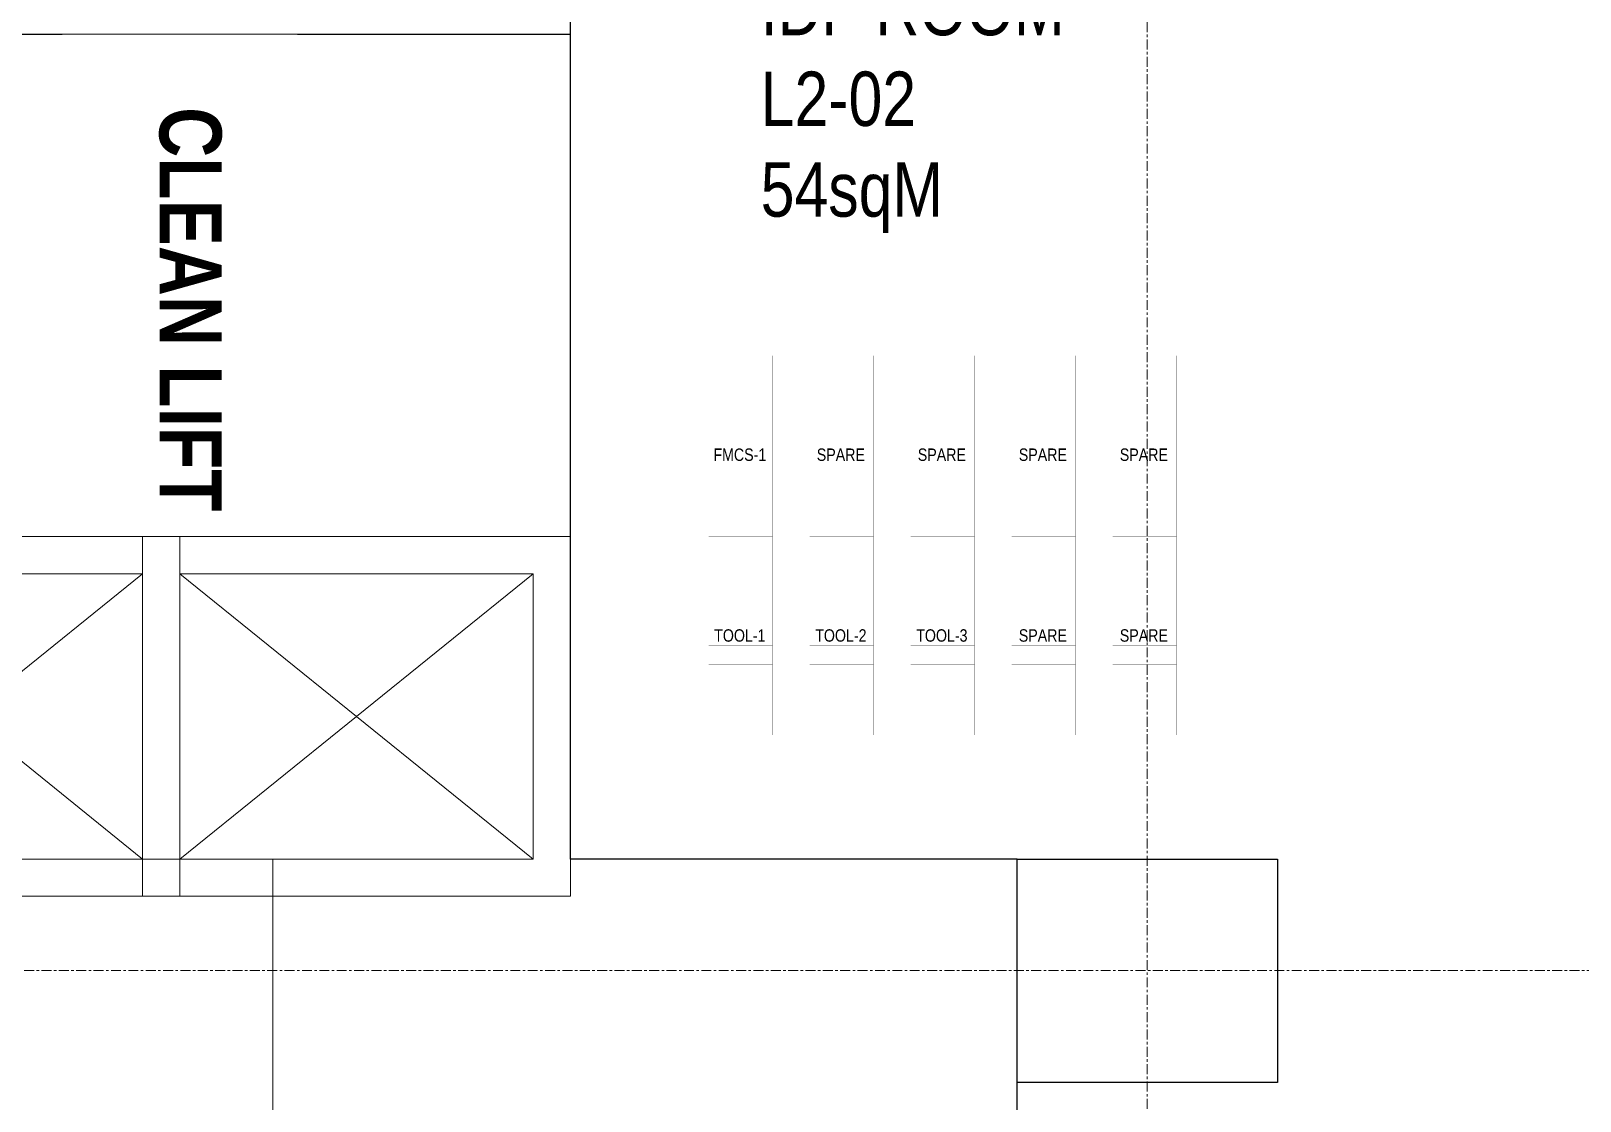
# Model space of a CAD drawing. Extents: x -15449 to 568150, y -1239737 to 53667.
# Drawn here: x 475414 to 487903, y -145585 to -136960 of the extents above; entities that cross this region are included whole.
import ezdxf
from ezdxf.enums import TextEntityAlignment as Align

# ---------------------------------------------------------------- set-up
doc = ezdxf.new("R2010")
doc.units = 0
doc.header["$LTSCALE"] = 8
doc.linetypes.add('IDA - Grid Line', pattern=[3500, 2000, -500, 500, -500])
doc.layers.get('0').update_dxf_attribs({"color": 1, "linetype": 'CONTINUOUS'})
doc.layers.add('000_CTCI_CSA', color=7, linetype='CONTINUOUS')
doc.layers.add('A-_ANOTGRID_E', color=7, linetype='CONTINUOUS', lineweight=9)
doc.layers.add('Block - Cargo Lift_dwg', color=7, linetype='CONTINUOUS', lineweight=9, true_color=0x767676)
doc.styles.add('Arial Narrow', font='ARIALN.TTF', dxfattribs={"height": 0.2})
doc.styles.add('Site Area', font='arial.ttf', dxfattribs={"width": 0.8})
doc.styles.get("Standard").update_dxf_attribs({"font": 'arial.ttf', "width": 0.8})

# ---------------------------------------------------------------- blocks, each defined once
blk = doc.blocks.new('clean lift lobby 2')
at = {"color": 252}
for p, q in [((73303, -6749), (75603, -3899)), ((73303, -3899), (75603, -6749)), ((73303, -9899), (75603, -7049)), ((73303, -7049), (75603, -9899))]:
    blk.add_line(p, q, dxfattribs=at)
at = {"color": 252, "elevation": 0}
for points in [[(73003, -3599), (73003, -7049), (75903, -7049), (75903, -3599)], [(73303, -3899), (73303, -6749), (75603, -6749), (75603, -3899)], [(73003, -6749), (73003, -10199), (75903, -10199), (75903, -6749)], [(73303, -7049), (73303, -9899), (75603, -9899), (75603, -7049)]]:
    blk.add_lwpolyline(points, close=True, dxfattribs=at)
blk = doc.blocks.new('column grid')
at = {"color": 252, "elevation": 0}
blk.add_lwpolyline([(-36454.4, -94339.4), (-34354.4, -94339.4), (-34354.4, -96139.4), (-36454.4, -96139.4)], close=True, dxfattribs=at)
at = {"layer": 'A-_ANOTGRID_E', "color": 8, "linetype": 'IDA - Grid Line', "ltscale": 0.005, "true_color": 0x808080}
for p, q in [((-35404.4, 9427, 0), (-35404.4, -120414.2, 0)), ((29680.4, -95238.8, 0), (-104784.6, -95238.8, 0))]:
    blk.add_line(p, q, dxfattribs=at)
blk = doc.blocks.new('CTCI_Building Footprint and Grid')
at = {"color": 252}
blk.add_blockref('column grid', (1987651, -866033, 0), dxfattribs=at)

msp = doc.modelspace()

# ---------------------------------------------------------------- linework, layer by layer
at = {"layer": '000_CTCI_CSA', "color": 8, "ltscale": 0.1, "true_color": 0x808080, "elevation": 0}
msp.add_lwpolyline([(479764.1147, -112577.0636), (509463.6678, -112577.0636), (509463.6678, -133434.7793), (512750.2089, -133434.7793), (512750.2092, -153234.7791), (483364.1147, -153234.7791), (483364.1147, -143635.4228), (479763.9769, -143635.4228), (479764.1147, -112577.0636)], dxfattribs=at)
at = {"layer": 'Block - Cargo Lift_dwg', "lineweight": -3}
for p, q in [((473463.6697, -136985.5, 0), (475663.7535, -136985.4988, 0)), ((477563.7535, -136985.4988, 0), (479763.8383, -136985.4976, 0))]:
    msp.add_line(p, q, dxfattribs=at)
at = {"layer": 'Block - Cargo Lift_dwg', "color": 8, "lineweight": 20, "true_color": 0x808080, "const_width": 1, "elevation": 0}
msp.add_lwpolyline([(485763.9769, -134635.4228), (485763.9769, -143635.4228), (479763.9769, -143635.4228), (479763.9769, -134635.4228), (485763.9769, -134635.4228)], dxfattribs=at)
at = {"layer": 'Block - Cargo Lift_dwg', "color": 8, "true_color": 0x808080, "elevation": 0}
msp.add_lwpolyline([(473463.53, -134885.4988), (479763.9769, -134885.4988), (479763.9769, -136985.4988), (473463.53, -136985.4988)], close=True, dxfattribs=at)
at = {"layer": 'Block - Cargo Lift_dwg', "color": 8, "lineweight": 20, "true_color": 0x808080, "const_width": 1, "elevation": 0}
for points in [[(484763.9769, -135635.4228), (484763.9769, -142635.4228), (480763.9769, -142635.4228), (480763.9769, -135635.4228)], [(480877.9769, -139578.2228), (481392.3769, -139578.2228), (481392.3769, -141178.2228), (480877.9769, -141178.2228)], [(481692.3769, -139578.2228), (482206.7769, -139578.2228), (482206.7769, -141178.2228), (481692.3769, -141178.2228)], [(482506.7769, -139578.2228), (483021.1769, -139578.2228), (483021.1769, -141178.2228), (482506.7769, -141178.2228)], [(483321.1769, -139578.2228), (483835.5769, -139578.2228), (483835.5769, -141178.2228), (483321.1769, -141178.2228)], [(484135.5769, -139578.2228), (484649.9769, -139578.2228), (484649.9769, -141178.2228), (484135.5769, -141178.2228)], [(480877.9769, -140606.8228), (481392.3769, -140606.8228), (481392.3769, -140149.6228), (480877.9769, -140149.6228)], [(481692.3769, -140606.8228), (482206.7769, -140606.8228), (482206.7769, -140149.6228), (481692.3769, -140149.6228)], [(482506.7769, -140606.8228), (483021.1769, -140606.8228), (483021.1769, -140149.6228), (482506.7769, -140149.6228)], [(483321.1769, -140606.8228), (483835.5769, -140606.8228), (483835.5769, -140149.6228), (483321.1769, -140149.6228)], [(484135.5769, -140606.8228), (484649.9769, -140606.8228), (484649.9769, -140149.6228), (484135.5769, -140149.6228)], [(481392.3769, -140454.2228), (480877.9769, -140454.2228), (480877.9769, -140302.2228), (481392.3769, -140302.2228)], [(482206.7769, -140454.2228), (481692.3769, -140454.2228), (481692.3769, -140302.2228), (482206.7769, -140302.2228)], [(483021.1769, -140454.2228), (482506.7769, -140454.2228), (482506.7769, -140302.2228), (483021.1769, -140302.2228)], [(483835.5769, -140454.2228), (483321.1769, -140454.2228), (483321.1769, -140302.2228), (483835.5769, -140302.2228)], [(484649.9769, -140454.2228), (484135.5769, -140454.2228), (484135.5769, -140302.2228), (484649.9769, -140302.2228)], [(480877.9769, -141035.4228), (481392.3769, -141035.4228), (481392.3769, -142635.4228), (480877.9769, -142635.4228)], [(481692.3769, -141035.4228), (482206.7769, -141035.4228), (482206.7769, -142635.4228), (481692.3769, -142635.4228)], [(482506.7769, -141035.4228), (483021.1769, -141035.4228), (483021.1769, -142635.4228), (482506.7769, -142635.4228)], [(483321.1769, -141035.4228), (483835.5769, -141035.4228), (483835.5769, -142635.4228), (483321.1769, -142635.4228)], [(484135.5769, -141035.4228), (484649.9769, -141035.4228), (484649.9769, -142635.4228), (484135.5769, -142635.4228)], [(480877.9769, -142064.0228), (481392.3769, -142064.0228), (481392.3769, -141606.8228), (480877.9769, -141606.8228)], [(481692.3769, -142064.0228), (482206.7769, -142064.0228), (482206.7769, -141606.8228), (481692.3769, -141606.8228)], [(482506.7769, -142064.0228), (483021.1769, -142064.0228), (483021.1769, -141606.8228), (482506.7769, -141606.8228)], [(483321.1769, -142064.0228), (483835.5769, -142064.0228), (483835.5769, -141606.8228), (483321.1769, -141606.8228)], [(484135.5769, -142064.0228), (484649.9769, -142064.0228), (484649.9769, -141606.8228), (484135.5769, -141606.8228)], [(481392.3769, -141911.4228), (480877.9769, -141911.4228), (480877.9769, -141759.4228), (481392.3769, -141759.4228)], [(482206.7769, -141911.4228), (481692.3769, -141911.4228), (481692.3769, -141759.4228), (482206.7769, -141759.4228)], [(483021.1769, -141911.4228), (482506.7769, -141911.4228), (482506.7769, -141759.4228), (483021.1769, -141759.4228)], [(483835.5769, -141911.4228), (483321.1769, -141911.4228), (483321.1769, -141759.4228), (483835.5769, -141759.4228)], [(484649.9769, -141911.4228), (484135.5769, -141911.4228), (484135.5769, -141759.4228), (484649.9769, -141759.4228)]]:
    msp.add_lwpolyline(points, close=True, dxfattribs=at)
at = {"layer": 'Block - Cargo Lift_dwg', "color": 8, "ltscale": 0.1, "true_color": 0x808080, "elevation": 0}
msp.add_lwpolyline([(473463.53, -136985.4988), (479763.9769, -136985.4988), (479763.9769, -141035.3554), (473463.53, -141035.3554)], close=True, dxfattribs=at)
msp.add_lwpolyline([(477364.1147, -147434.7793), (477364.1147, -143635.3554), (473464.1147, -143635.3554), (473464.1147, -143635.3554), (471364.1147, -143635.3554), (471364.1147, -147434.7793), (466223.6677, -147434.7793), (466223.6677, -153234.7728), (477364.1147, -153234.7798), (477364.1147, -147434.7793)], dxfattribs=at)

# ---------------------------------------------------------------- block references
at = {"layer": '000_CTCI_CSA', "color": 2}
msp.add_blockref('CTCI_Building Footprint and Grid', (-1467832.5298, 816737), dxfattribs=at)
at = {"layer": 'Block - Cargo Lift_dwg', "color": 8, "true_color": 0x808080, "rotation": 89.99999999999997}
msp.add_blockref('clean lift lobby 2', (469564.7364, -216937.9261, 0), dxfattribs=at)

# ---------------------------------------------------------------- texts
at = {"layer": 'Block - Cargo Lift_dwg', "color": 8, "lineweight": 20, "true_color": 0x808080, "style": 'Arial Narrow'}
for s, p in [('FMCS-1', (481128.9769, -140425.8228, 0)), ('SPARE', (481943.3769, -140425.8228, 0)), ('SPARE', (482757.7769, -140425.8228, 0)), ('SPARE', (483572.1769, -140425.8228, 0)), ('SPARE', (484386.5769, -140425.8228, 0)), ('TOOL-1', (481128.9769, -141883.0228, 0)), ('TOOL-2', (481943.3769, -141883.0228, 0)), ('TOOL-3', (482757.7769, -141883.0228, 0)), ('SPARE', (483572.1769, -141883.0228, 0)), ('SPARE', (484386.5769, -141883.0228, 0))]:
    msp.add_text(s, height=100, dxfattribs=at).set_placement(p, align=Align.CENTER)
at = {"layer": 'Block - Cargo Lift_dwg', "color": 8, "lineweight": 20, "true_color": 0x808080, "insert": (481297.129, -135825.7489, 0), "char_height": 438.47143, "attachment_point": 1}
msp.add_mtext_dynamic_manual_height_columns('F10E2 \\PIDF ROOM \\PL2-02\\P54sqM', width=6974.106859, gutter_width=4384.7143, heights=[7185.6819], dxfattribs=at)
at = {"layer": 'Block - Cargo Lift_dwg', "color": 8, "true_color": 0x808080, "insert": (476950, -137575, 0), "char_height": 500, "attachment_point": 1, "rotation": 270, "style": 'Site Area'}
msp.add_mtext_dynamic_manual_height_columns('{\\fArial|b1|i0|c0|p34;CLEAN LIFT}', width=4149.053202, gutter_width=24254.764, heights=[0], dxfattribs=at)

doc.saveas('drawing.dxf')
